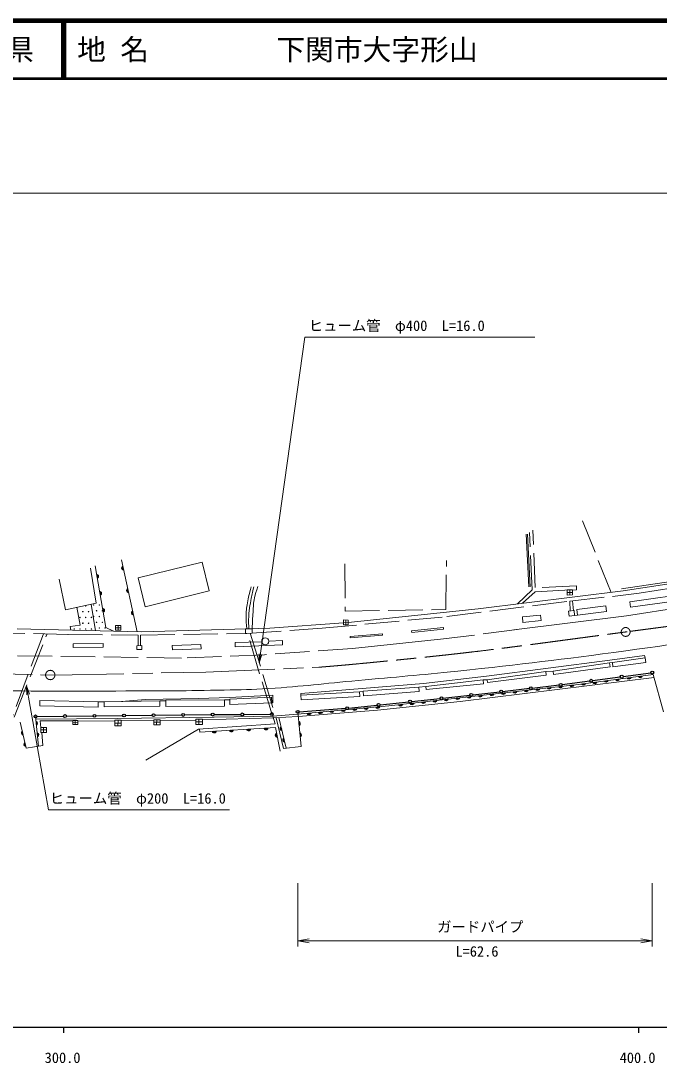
# Model space of a CAD drawing. Units: millimetres, scale not verified. Extents: x 40000 to 680000, y 20000 to 380000.
# Drawn here: x 360588 to 471593, y 198715 to 380000 of the extents above; entities that cross this region are included whole.
import ezdxf
from ezdxf.enums import TextEntityAlignment as Align

# ---------------------------------------------------------------- set-up
doc = ezdxf.new("R2010")
doc.units = ezdxf.units.MM
doc.header["$LTSCALE"] = 1000
doc.linetypes.add('CHAIN', pattern=[18.5, 12, -1.5, 3.5, -1.5])
doc.linetypes.add('DASHED', pattern=[7.5, 6, -1.5])
for name, color, linetype, lineweight in [('M-BMK', 2, 'CHAIN', 13), ('M-STR-HTXT', 7, 'Continuous', 13), ('M-STR-STRC', 7, 'Continuous', 25), ('M-TTL', 2, 'Continuous', 140), ('M-TTL-BAND', 7, 'Continuous', 25), ('M-TTL-LINE', 7, 'Continuous', 50), ('M-WORK', 1, 'Continuous', 13)]:
    doc.layers.add(name, color=color, linetype=linetype, lineweight=lineweight)
doc.layers.add('M-TTL-TXT', color=7, linetype='Continuous')
doc.styles.add('ＭＳ ゴシック', font='')
doc.styles.get('ＭＳ ゴシック').set_extended_font_data('MS Gothic')

# ---------------------------------------------------------------- blocks, each defined once
blk = doc.blocks.new('open_arrow')
at = {"color": 0, "linetype": 'Continuous', "lineweight": -2}
blk.add_lwpolyline([(7.5, 1.25), (0, 0), (7.5, -1.25)], dxfattribs=at)

msp = doc.modelspace()

# ---------------------------------------------------------------- linework, layer by layer
at = {"layer": 'M-BMK'}
for p, q in [((350533, 266517), (366521, 266209)), ((366521, 266209), (392750, 266728)), ((392750, 266728), (412417, 267573))]:
    msp.add_line(p, q, dxfattribs=at)
for centre, radius in [((465766, 273711), 768), ((365706, 266225), 812)]:
    msp.add_circle(centre, radius, dxfattribs=at)
for points, knots in [([(466528, 273811), (477611, 275273), (480585, 275632), (489535, 277177), (496870, 278444), (501001, 279078), (508251, 280766), (514711, 282270), (518351, 283120), (524611, 285312), (531359, 287676), (535050, 289268), (541568, 292208), (546135, 294267), (548635, 295569), (552967, 298083), (554934, 299224), (555604, 299604), (557952, 301090)], [0, 0, 0, 0, 1, 1, 1, 2, 2, 2, 3, 3, 3, 4, 4, 4, 5, 5, 5, 6, 6, 6, 6]), ([(412417, 267573), (418335, 268060), (419880, 268233), (424660, 268699), (441057, 270296), (446332, 271149), (466528, 273811)], [0, 0, 0, 0, 1, 1, 1, 2, 2, 2, 2])]:
    msp.add_open_spline(points, degree=3, knots=knots, dxfattribs=at)
at = {"layer": 'M-STR-HTXT'}
for p, q in [((166229, 350000), (531347, 350000)), ((408729, 230000), (408729, 219000)), ((470401, 230000), (470401, 219000)), ((408729, 220000), (470401, 220000))]:
    msp.add_line(p, q, dxfattribs=at)
for points in [[(402048, 268361), (410000, 325000), (450000, 325000)], [(361590, 264325), (365421, 242802), (396871, 242802)]]:
    msp.add_lwpolyline(points, dxfattribs=at)
at = {"layer": 'M-STR-STRC'}
for p, q in [((465337, 265970), (470153, 266612)), ((454715, 264552), (459531, 265195)), ((460026, 265261), (464842, 265904)), ((439177, 262799), (443860, 263326)), ((444357, 263382), (449039, 263909)), ((449536, 263964), (454219, 264491)), ((423063, 261058), (428033, 261584)), ((428531, 261637), (433501, 262163)), ((433998, 262217), (438680, 262744)), ((383934, 259234), (388573, 259278)), ((389073, 259283), (393712, 259328)), ((394212, 259333), (398851, 259378)), ((399351, 259383), (403990, 259428)), ((408979, 259836), (417098, 260435)), ((417596, 260480), (422566, 261006)), ((363377, 259035), (368016, 259080)), ((368516, 259085), (373156, 259129)), ((373656, 259134), (378295, 259179)), ((378795, 259184), (383434, 259229))]:
    msp.add_line(p, q, dxfattribs=at)
for centre in [(470401, 266645), (454467, 264519), (459779, 265228), (465090, 265937), (438929, 262772), (444108, 263354), (449288, 263936), (422814, 261032), (428282, 261611), (433749, 262189), (363127, 259033), (368266, 259082), (373406, 259132), (378545, 259182), (383684, 259231), (388823, 259281), (393962, 259331), (399101, 259380), (404240, 259430), (408729, 259817), (417347, 260453)]:
    msp.add_circle(centre, 250, dxfattribs=at)
at = {"layer": 'M-TTL'}
msp.add_line((680000, 380000), (40000, 380000), dxfattribs=at)
at = {"layer": 'M-TTL-BAND'}
for p, q in [((40000, 205000), (579000, 205000)), ((368000, 205000), (368000, 204000)), ((468000, 205000), (468000, 204000))]:
    msp.add_line(p, q, dxfattribs=at)
at = {"layer": 'M-TTL-LINE'}
for p, q in [((367750, 380000), (367750, 370000)), ((368250, 380000), (368250, 370000)), ((40000, 370000), (680000, 370000))]:
    msp.add_line(p, q, dxfattribs=at)
at = {"layer": 'M-WORK', "linetype": 'DASHED'}
for p, q in [((463231, 280595), (458278, 293012)), ((368371, 277577), (367261, 282905)), ((456042, 279055), (456144, 277356)), ((456530, 279110), (456689, 277412)), ((446916, 274131), (434112, 272498)), ((364522, 273374), (359137, 259087)), ((359454, 258912), (365155, 273359)), ((404287, 259275), (400004, 273450)), ((400489, 273484), (404819, 259260)), ((404437, 259052), (408709, 259386)), ((404517, 258756), (408813, 258990)), ((406244, 253466), (409354, 253796))]:
    msp.add_line(p, q, dxfattribs=at)
at = {"layer": 'M-WORK'}
for p, q in [((448475, 290696), (448945, 281549)), ((448675, 290707), (449144, 281559)), ((372699, 284806), (373701, 278738)), ((378079, 286282), (380817, 273760)), ((479120, 283329), (465048, 281185)), ((465328, 280854), (484654, 283880)), ((456060, 281027), (456065, 280143)), ((440091, 277735), (465328, 280854)), ((455593, 280569), (456533, 280583)), ((465923, 276499), (487110, 279814)), ((373701, 278738), (368371, 277577)), ((370924, 274889), (370306, 277998)), ((372791, 278539), (373596, 273924)), ((417535, 275350), (440091, 277735)), ((417120, 275791), (417113, 274954)), ((446346, 274060), (465923, 276499)), ((456879, 276555), (457377, 276631)), ((359924, 274235), (381596, 273742)), ((369141, 274655), (370924, 274889)), ((369266, 274022), (369141, 274655)), ((377044, 274430), (377982, 274440)), ((377528, 274841), (377517, 274017)), ((381596, 273742), (403901, 274352)), ((403901, 274352), (416707, 275314)), ((416707, 275314), (417535, 275350)), ((402483, 272003), (397884, 271853)), ((406107, 272227), (403697, 272120)), ((406117, 271454), (406107, 272227)), ((434112, 272498), (418280, 270862)), ((397884, 271853), (397861, 271126)), ((397861, 271126), (406117, 271454)), ((463007, 268810), (441569, 265996)), ((462960, 268365), (463463, 268399)), ((469058, 269631), (463007, 268810)), ((469152, 269232), (469058, 269631)), ((451889, 266817), (453150, 266919)), ((430593, 264729), (409295, 263026)), ((441569, 265996), (430593, 264729)), ((436988, 261619), (470704, 265806)), ((440983, 265386), (441704, 265408)), ((470528, 266298), (472357, 259790)), ((409295, 263026), (409296, 262712)), ((419475, 263275), (420132, 263392)), ((429819, 264119), (431006, 264232)), ((374040, 261574), (375072, 261574)), ((382262, 261953), (378120, 261626)), ((391503, 262140), (382262, 261953)), ((384736, 261738), (385815, 261748)), ((396898, 262297), (391503, 262140)), ((395994, 261926), (396913, 261922)), ((404387, 262703), (396898, 262297)), ((404242, 261395), (404434, 261390)), ((404434, 261390), (404387, 262703)), ((422634, 260089), (436988, 261619)), ((409354, 253796), (408729, 259817)), ((408813, 258990), (422634, 260089)), ((360495, 258040), (361517, 253505)), ((363654, 253857), (363127, 259033)), ((363175, 258560), (377313, 258646)), ((364068, 257095), (363933, 258231)), ((363933, 258231), (369629, 258231)), ((369631, 257985), (370513, 258006)), ((370036, 258322), (370058, 257592)), ((370511, 258217), (376953, 258261)), ((376953, 257824), (378030, 257831)), ((377313, 258646), (394221, 258865)), ((377505, 258353), (377471, 257366)), ((378030, 258274), (383717, 258337)), ((383717, 257997), (384801, 257997)), ((384234, 258425), (384203, 257559)), ((384801, 258337), (391005, 258393)), ((391008, 258084), (392154, 258084)), ((404802, 257707), (391459, 256801)), ((391556, 258523), (391557, 257607)), ((392151, 258407), (404517, 258756)), ((394221, 258865), (404437, 259052)), ((404437, 259052), (404802, 257707)), ((404999, 258782), (406244, 253466)), ((405475, 258808), (406710, 253515)), ((364065, 256662), (365052, 256682)), ((364386, 253978), (364230, 256205)), ((364554, 257092), (364522, 256202)), ((391459, 256801), (382349, 251394)), ((361517, 253505), (364386, 253978))]:
    msp.add_line(p, q, dxfattribs=at)
at = {"layer": 'M-WORK', "linetype": 'DASHED'}
for points in [[(381375, 271337), (381374, 273155), (399877, 273441), (412964, 274348), (434683, 276381), (456042, 279055), (468113, 280431), (484813, 283089), (496915, 284871), (511832, 288249), (516242, 289531), (522262, 292142)], [(446948, 278583), (449520, 281020), (449050, 291035)], [(455209, 281009), (457231, 281051), (457220, 281708), (450049, 281426), (449613, 291434)], [(416924, 285588), (416977, 277355), (434501, 277623), (434594, 286147)], [(455209, 281009), (450012, 280692), (447837, 278692)], [(340266, 273942), (368789, 273274), (380985, 273156), (381010, 271331)], [(418280, 270862), (402976, 269753), (388517, 269173), (358120, 269595)]]:
    msp.add_lwpolyline(points, dxfattribs=at)
at = {"layer": 'M-WORK'}
for points in [[(376706, 273853), (375388, 274514), (373488, 285227)], [(408709, 259386), (424555, 260847), (457591, 264588), (470528, 266298)], [(391684, 256816), (391743, 256297), (404853, 257071), (405674, 252966)]]:
    msp.add_lwpolyline(points, dxfattribs=at)
for points in [[(380982, 283116), (392117, 285860), (393351, 280852), (382216, 278107)], [(455583, 281017), (456524, 281037), (456542, 280153), (455602, 280133)], [(466506, 278936), (477921, 280562), (478056, 279610), (466639, 278002)], [(455851, 277326), (456789, 277423), (456879, 276555), (455941, 276458)], [(457255, 277645), (462328, 278257), (462450, 277243), (457377, 276631)], [(416709, 275795), (416699, 274958), (417531, 274949), (417540, 275786)], [(447810, 276318), (450977, 276623), (451067, 275687), (447901, 275382)], [(377048, 274847), (377986, 274836), (377977, 274012), (377039, 274023)], [(399680, 274237), (399681, 273438), (400821, 273507), (400820, 274238)], [(428544, 273892), (434069, 274486), (434097, 274219), (428573, 273625)], [(417862, 272935), (423476, 273372), (423494, 273143), (417880, 272705)], [(369680, 271668), (374882, 271720), (374889, 271044), (369687, 270992)], [(380769, 271327), (381617, 271341), (381628, 270654), (380780, 270640)], [(386907, 271384), (391903, 271548), (391929, 270753), (386934, 270589)], [(453150, 266919), (462960, 268365), (463058, 267633), (453230, 266320)], [(463463, 268399), (469152, 269232), (469258, 268422), (463559, 267672)], [(441704, 265408), (451889, 266817), (451969, 266178), (441766, 264912)], [(431006, 264232), (440983, 265386), (441051, 264715), (431059, 263706)], [(409296, 262712), (419475, 263275), (419520, 262460), (409341, 261898)], [(420132, 263392), (429819, 264119), (429877, 263350), (420190, 262623)], [(363885, 261785), (374040, 261574), (374021, 260631), (363865, 260842)], [(375072, 261574), (384736, 261738), (384751, 260826), (375088, 260662)], [(385814, 261832), (395994, 261926), (396004, 260824), (385825, 260730)], [(396908, 262043), (404203, 262348), (404242, 261395), (396948, 261091)], [(369628, 258319), (370511, 258325), (370516, 257595), (369634, 257588)], [(376953, 258353), (378030, 258353), (378030, 257366), (376953, 257366)], [(383717, 258425), (384801, 258425), (384801, 257559), (383717, 257559)], [(391004, 258518), (392150, 258529), (392159, 257612), (391012, 257602)], [(364068, 257095), (364061, 256206), (365048, 256198), (365055, 257088)]]:
    msp.add_lwpolyline(points, close=True, dxfattribs=at)
for centre, radius in [((371869, 278232), 45), ((373248, 278397), 45), ((373748, 277397), 45), ((374248, 278397), 45), ((374748, 277397), 45), ((370869, 276232), 45), ((371369, 277232), 45), ((371869, 276232), 45), ((372369, 277232), 45), ((372869, 276232), 45), ((373248, 276397), 45), ((374248, 276397), 45), ((369869, 274232), 45), ((370869, 274232), 45), ((371369, 275232), 45), ((371869, 274232), 45), ((372369, 275232), 45), ((372869, 274232), 45), ((373748, 275397), 45), ((374248, 274397), 45), ((374748, 275397), 45), ((375248, 274397), 45), ((403088, 272081), 610)]:
    msp.add_circle(centre, radius, dxfattribs=at)
for centre, radius, start, end in [((378453, 284828), 354, 111.13033, 273.53551), ((378453, 284828), 283, 113.35437, 271.31147), ((378453, 284828), 212, 117.10069, 267.56514), ((378453, 284828), 142, 124.81242, 259.85341), ((378453, 284828), 100, 135.13008, 249.53575), ((373759, 283392), 354, 288.85369, 91.25887), ((373759, 283392), 283, 291.07773, 89.03483), ((373759, 283392), 212, 294.82405, 85.2885), ((373759, 283392), 142, 302.53578, 77.57677), ((373759, 283392), 100, 312.85344, 67.25911), ((379307, 280921), 354, 111.13033, 273.53551), ((379307, 280921), 283, 113.35437, 271.31147), ((379307, 280921), 212, 117.10069, 267.56514), ((379307, 280921), 142, 124.81242, 259.85341), ((374282, 280438), 354, 288.85369, 91.25887), ((374282, 280438), 283, 291.07773, 89.03483), ((374282, 280438), 212, 294.82405, 85.2885), ((374282, 280438), 142, 302.53578, 77.57677), ((374282, 280438), 100, 312.85344, 67.25911), ((379307, 280921), 100, 135.13008, 249.53575), ((374806, 277484), 354, 288.85369, 91.25887), ((374806, 277484), 283, 291.07773, 89.03483), ((374806, 277484), 212, 294.82405, 85.2885), ((374806, 277484), 142, 302.53578, 77.57677), ((374806, 277484), 100, 312.85344, 67.25911), ((380162, 277013), 354, 111.13033, 273.53551), ((380162, 277013), 283, 113.35437, 271.31147), ((380162, 277013), 212, 117.10069, 267.56514), ((380162, 277013), 142, 124.81242, 259.85341), ((380162, 277013), 100, 135.13008, 249.53575), ((458408, 264817), 370, 206.45521, 348.60592), ((458408, 264817), 296, 211.4471, 343.61403), ((458408, 264817), 222, 220.25101, 334.81012), ((458408, 264817), 148, 241.70579, 313.35534), ((460390, 265079), 370, 206.45521, 348.60592), ((460390, 265079), 296, 211.4471, 343.61403), ((460390, 265079), 222, 220.25101, 334.81012), ((460390, 265079), 148, 241.70579, 313.35534), ((462373, 265341), 370, 206.45521, 348.60592), ((462373, 265341), 296, 211.4471, 343.61403), ((462373, 265341), 222, 220.25101, 334.81012), ((462373, 265341), 148, 241.70579, 313.35534), ((464356, 265603), 370, 206.45521, 348.60592), ((464356, 265603), 296, 211.4471, 343.61403), ((464356, 265603), 222, 220.25101, 334.81012), ((464356, 265603), 148, 241.70579, 313.35534), ((466339, 265865), 370, 206.45521, 348.60592), ((466339, 265865), 296, 211.4471, 343.61403), ((466339, 265865), 222, 220.25101, 334.81012), ((466339, 265865), 148, 241.70579, 313.35534), ((468321, 266128), 370, 206.45521, 348.60592), ((468321, 266128), 296, 211.4471, 343.61403), ((468321, 266128), 222, 220.25101, 334.81012), ((468321, 266128), 148, 241.70579, 313.35534), ((442513, 263001), 370, 205.38536, 347.53607), ((442513, 263001), 296, 210.37725, 342.54418), ((442513, 263001), 222, 219.18115, 333.74027), ((442513, 263001), 148, 240.63594, 312.28549), ((444501, 263226), 370, 205.38536, 347.53607), ((444501, 263226), 296, 210.37725, 342.54418), ((444501, 263226), 222, 219.18115, 333.74027), ((444501, 263226), 148, 240.63594, 312.28549), ((446488, 263451), 370, 205.38536, 347.53607), ((446488, 263451), 296, 210.37725, 342.54418), ((446488, 263451), 222, 219.18115, 333.74027), ((446488, 263451), 148, 240.63594, 312.28549), ((448475, 263676), 370, 205.38536, 347.53607), ((448475, 263676), 296, 210.37725, 342.54418), ((448475, 263676), 222, 219.18115, 333.74027), ((448475, 263676), 148, 240.63594, 312.28549), ((450463, 263902), 370, 205.38536, 347.53607), ((450463, 263902), 296, 210.37725, 342.54418), ((450463, 263902), 222, 219.18115, 333.74027), ((450463, 263902), 148, 240.63594, 312.28549), ((452450, 264127), 370, 205.38536, 347.53607), ((452450, 264127), 296, 210.37725, 342.54418), ((452450, 264127), 222, 219.18115, 333.74027), ((452450, 264127), 148, 240.63594, 312.28549), ((454437, 264352), 370, 205.38536, 347.53607), ((454437, 264352), 296, 210.37725, 342.54418), ((454437, 264352), 222, 219.18115, 333.74027), ((454437, 264352), 148, 240.63594, 312.28549), ((456425, 264577), 370, 205.38536, 347.53607), ((456425, 264577), 296, 210.37725, 342.54418), ((456425, 264577), 222, 219.18115, 333.74027), ((456425, 264577), 148, 240.63594, 312.28549), ((426615, 261201), 370, 205.38536, 347.53607), ((426615, 261201), 296, 210.37725, 342.54418), ((426615, 261201), 222, 219.18115, 333.74027), ((426615, 261201), 148, 240.63594, 312.28549), ((428602, 261426), 370, 205.38536, 347.53607), ((428602, 261426), 296, 210.37725, 342.54418), ((428602, 261426), 222, 219.18115, 333.74027), ((428602, 261426), 148, 240.63594, 312.28549), ((430590, 261651), 370, 205.38536, 347.53607), ((430590, 261651), 296, 210.37725, 342.54418), ((430590, 261651), 222, 219.18115, 333.74027), ((430590, 261651), 148, 240.63594, 312.28549), ((432577, 261876), 370, 205.38536, 347.53607), ((432577, 261876), 296, 210.37725, 342.54418), ((432577, 261876), 222, 219.18115, 333.74027), ((432577, 261876), 148, 240.63594, 312.28549), ((434564, 262101), 370, 205.38536, 347.53607), ((434564, 262101), 296, 210.37725, 342.54418), ((434564, 262101), 222, 219.18115, 333.74027), ((434564, 262101), 148, 240.63594, 312.28549), ((436552, 262326), 370, 205.38536, 347.53607), ((436552, 262326), 296, 210.37725, 342.54418), ((436552, 262326), 222, 219.18115, 333.74027), ((436552, 262326), 148, 240.63594, 312.28549), ((438539, 262551), 370, 205.38536, 347.53607), ((438539, 262551), 296, 210.37725, 342.54418), ((438539, 262551), 222, 219.18115, 333.74027), ((438539, 262551), 148, 240.63594, 312.28549), ((440526, 262776), 370, 205.38536, 347.53607), ((440526, 262776), 296, 210.37725, 342.54418), ((440526, 262776), 222, 219.18115, 333.74027), ((440526, 262776), 148, 240.63594, 312.28549), ((410690, 259689), 370, 204.19303, 346.34375), ((410690, 259689), 296, 209.18492, 341.35186), ((410690, 259689), 222, 217.98883, 332.54795), ((410690, 259689), 148, 239.44362, 311.09316), ((412681, 259873), 370, 204.19303, 346.34375), ((412681, 259873), 296, 209.18492, 341.35186), ((412681, 259873), 222, 217.98883, 332.54795), ((412681, 259873), 148, 239.44362, 311.09316), ((414673, 260056), 370, 204.19303, 346.34375), ((414673, 260056), 296, 209.18492, 341.35186), ((414673, 260056), 222, 217.98883, 332.54795), ((414673, 260056), 148, 239.44362, 311.09316), ((416664, 260240), 370, 204.19303, 346.34375), ((416664, 260240), 296, 209.18492, 341.35186), ((416664, 260240), 222, 217.98883, 332.54795), ((416664, 260240), 148, 239.44362, 311.09316), ((418656, 260424), 370, 204.19303, 346.34375), ((418656, 260424), 296, 209.18492, 341.35186), ((418656, 260424), 222, 217.98883, 332.54795), ((418656, 260424), 148, 239.44362, 311.09316), ((420647, 260607), 370, 204.19303, 346.34375), ((420647, 260607), 296, 209.18492, 341.35186), ((420647, 260607), 222, 217.98883, 332.54795), ((420647, 260607), 148, 239.44362, 311.09316), ((422639, 260791), 370, 204.19303, 346.34375), ((422639, 260791), 296, 209.18492, 341.35186), ((422639, 260791), 222, 217.98883, 332.54795), ((422639, 260791), 148, 239.44362, 311.09316), ((363130, 257825), 370, 294.74027, 76.89098), ((363130, 257825), 296, 299.73216, 71.89909), ((363130, 257825), 222, 308.53607, 63.09518), ((363130, 257825), 148, 329.99085, 41.6404), ((408747, 257754), 445, 301.90892, 69.93045), ((408747, 257754), 356, 309.13267, 62.7067), ((408747, 257754), 267, 322.83435, 49.00503), ((361051, 256116), 370, 121.62681, 263.77752), ((361051, 256116), 296, 126.6187, 258.78563), ((361051, 256116), 222, 135.42261, 249.98172), ((361051, 256116), 148, 156.87739, 228.52694), ((363332, 255835), 370, 294.74027, 76.89098), ((363332, 255835), 296, 299.73216, 71.89909), ((363332, 255835), 222, 308.53607, 63.09518), ((363332, 255835), 148, 329.99085, 41.6404), ((394212, 256497), 354, 192.17589, 354.58107), ((394212, 256497), 283, 194.39993, 352.35703), ((394212, 256497), 212, 198.14625, 348.6107), ((394212, 256497), 142, 205.85798, 340.89897), ((394212, 256497), 100, 216.17565, 330.58131), ((397207, 256673), 354, 192.17589, 354.58107), ((397207, 256673), 283, 194.39993, 352.35703), ((397207, 256673), 212, 198.14625, 348.6107), ((397207, 256673), 142, 205.85798, 340.89897), ((397207, 256673), 100, 216.17565, 330.58131), ((400202, 256850), 354, 192.17589, 354.58107), ((400202, 256850), 283, 194.39993, 352.35703), ((400202, 256850), 212, 198.14625, 348.6107), ((400202, 256850), 142, 205.85798, 340.89897), ((400202, 256850), 100, 216.17565, 330.58131), ((403197, 257027), 354, 192.17589, 354.58107), ((403197, 257027), 283, 194.39993, 352.35703), ((403197, 257027), 212, 198.14625, 348.6107), ((403197, 257027), 142, 205.85798, 340.89897), ((403197, 257027), 100, 216.17565, 330.58131), ((405170, 255764), 354, 110.10734, 272.51252), ((405170, 255764), 283, 112.33138, 270.28848), ((405170, 255764), 212, 116.07771, 266.54216), ((405170, 255764), 142, 123.78944, 258.83043), ((405170, 255764), 100, 134.1071, 248.51276), ((406047, 256888), 370, 122.0569, 264.20761), ((406047, 256888), 296, 127.04879, 259.21572), ((406047, 256888), 222, 135.85269, 250.41181), ((406047, 256888), 148, 157.30748, 228.95703), ((408953, 255765), 445, 301.90892, 69.93045), ((408953, 255765), 356, 309.13267, 62.7067), ((408953, 255765), 267, 322.83435, 49.00503), ((361491, 254165), 370, 121.62681, 263.77752), ((361491, 254165), 296, 126.6187, 258.78563), ((361491, 254165), 222, 135.42261, 249.98172), ((361491, 254165), 148, 156.87739, 228.52694), ((406501, 254940), 370, 122.0569, 264.20761), ((406501, 254940), 296, 127.04879, 259.21572), ((406501, 254940), 222, 135.85269, 250.41181), ((406501, 254940), 148, 157.30748, 228.95703)]:
    msp.add_arc(centre, radius, start, end, dxfattribs=at)
for points, knots in [([(400646, 281532), (400283, 280244), (400162, 279852), (399989, 278748), (399844, 277821), (399769, 277295), (399755, 276356), (399742, 275527), (399766, 275220), (399864, 274237)], [0, 0, 0, 0, 1, 1, 1, 2, 2, 2, 3, 3, 3, 3]), ([(401110, 281564), (400833, 280445), (400749, 280136), (400582, 279207), (400456, 278508), (400388, 278115), (400307, 277409), (400167, 276183), (400200, 275734), (400214, 274251)], [0, 0, 0, 0, 1, 1, 1, 2, 2, 2, 3, 3, 3, 3]), ([(401813, 281599), (401483, 280731), (401385, 280437), (401215, 279664), (401005, 278707), (401045, 278144), (400969, 277167), (400880, 276025), (400870, 275646), (400820, 274238)], [0, 0, 0, 0, 1, 1, 1, 2, 2, 2, 3, 3, 3, 3]), ([(505596, 277360), (502313, 276489), (501415, 276235), (498700, 275671), (496526, 275219), (495296, 275021), (493107, 274651), (482454, 272850), (476477, 271876), (465770, 270429), (454386, 268890), (447993, 268136), (436570, 266911), (429811, 266186), (426012, 265896), (419243, 265275), (413170, 264717), (409778, 264271), (403693, 263867), (400665, 263667), (398963, 263677), (395929, 263610), (389252, 263461), (385510, 263455), (378831, 263445), (369285, 263431), (363935, 263337), (354392, 263563), (346693, 263745), (344194, 263841), (334690, 264290)], [0, 0, 0, 0, 1, 1, 1, 2, 2, 2, 3, 3, 3, 4, 4, 4, 5, 5, 5, 6, 6, 6, 7, 7, 7, 8, 8, 8, 9, 9, 9, 10, 10, 10, 10])]:
    msp.add_open_spline(points, degree=3, knots=knots, dxfattribs=at)

# ---------------------------------------------------------------- block references
at = {"layer": 'M-STR-HTXT'}
for p, xscale, yscale, rotation in [((402048, 268361), 200, 200, 82), ((361590, 264325), 200, 200, 280.1), ((470401, 220000), 267, 267, 180)]:
    msp.add_blockref('open_arrow', p, dxfattribs=dict(at, xscale=xscale, yscale=yscale, rotation=rotation))
at = {"layer": 'M-STR-HTXT', "xscale": 267, "yscale": 267}
msp.add_blockref('open_arrow', (408729, 220000), dxfattribs=at)

# ---------------------------------------------------------------- texts
at = {"layer": 'M-STR-HTXT', "style": 'ＭＳ ゴシック'}
for s, p in [('ヒューム管\u3000φ400\u3000L=16.0', (410647, 325514)), ('ヒューム管\u3000φ200\u3000L=16.0', (365621, 243302)), ('ガードパイプ', (432979, 220961))]:
    msp.add_text(s, height=1833, dxfattribs=at).set_placement(p, align=Align.BOTTOM_LEFT)
msp.add_text('L=62.6', height=1833, dxfattribs=at).set_placement((439910, 216691), align=Align.BOTTOM_CENTER)
at = {"layer": 'M-TTL-BAND', "style": 'ＭＳ ゴシック'}
for s, p in [('300.0', (367844, 198195)), ('400.0', (467844, 198195))]:
    msp.add_text(s, height=1833, dxfattribs=at).set_placement(p, align=Align.BOTTOM_CENTER)
at = {"layer": 'M-TTL-TXT', "style": 'ＭＳ ゴシック'}
msp.add_text('山\u3000口\u3000県', height=3666, dxfattribs=at).set_placement((350375, 375000), align=Align.MIDDLE_CENTER)
for s, p in [('地 名', (370380, 375000)), ('下関市大字形山', (405024, 375000))]:
    msp.add_text(s, height=3666, dxfattribs=at).set_placement(p, align=Align.MIDDLE_LEFT)

doc.saveas('drawing.dxf')
